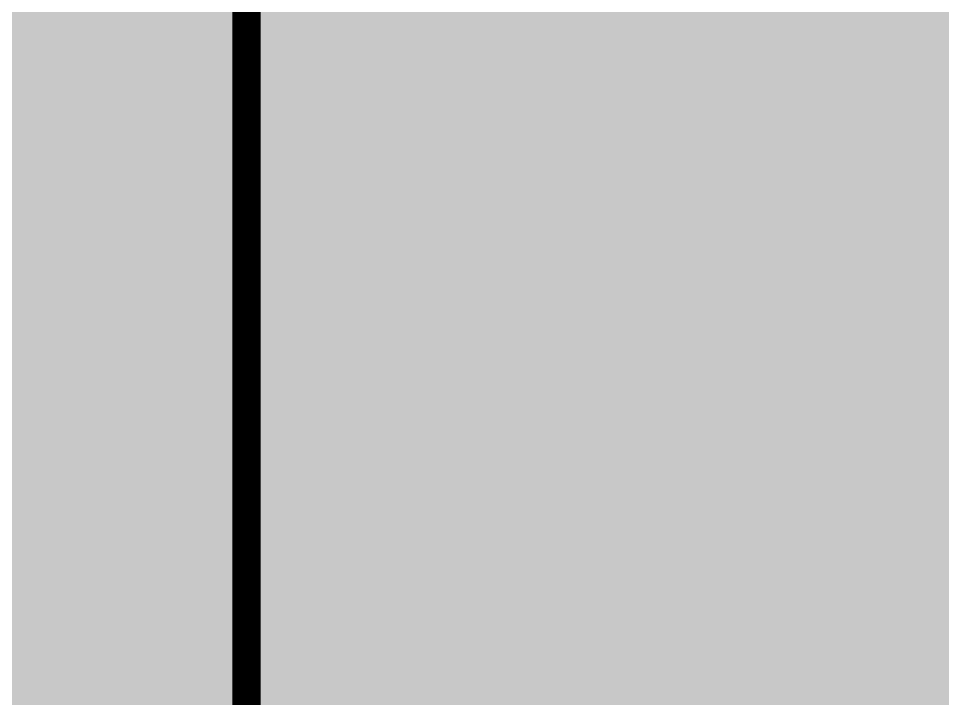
# Model space of a CAD drawing. Header units: millimetres. Extents: x -176651 to 424033, y -469666 to 486614.
# Drawn here: x 191519 to 192823, y 212708 to 213667 of the extents above; entities that cross this region are included whole.
import ezdxf

# ---------------------------------------------------------------- set-up
doc = ezdxf.new("R2010")
doc.units = ezdxf.units.MM
doc.linetypes.add('1625E_Roof Plan$0$DASHED', pattern=[0.75, 0.5, -0.25])
doc.layers.add('1625_East Villa$0$ad-Verandah', color=8, linetype='Continuous')
doc.layers.add('1625E_Roof Plan$0$ad-Primary Roof', color=8, linetype='Continuous')

# ---------------------------------------------------------------- blocks, each defined once
blk = doc.blocks.new('1625_East Villa$0$zw$959F')
at = {"transparency": 33554559}
h = blk.add_hatch(color=256, dxfattribs=at)
h.dxf.hatch_style = 1
h.set_gradient(color1=(153, 204, 0), color2=(63, 127, 0), tint=1, name='INVSPHERICAL')
h.paths.add_polyline_path([(0, -8875), (2430, -8875), (2430, -4975), (0, -4975)])
h = blk.add_hatch(dxfattribs=at)
h.set_pattern_fill('GRASS', color=74)
h.set_pattern_definition([(90, (-1096435.541, 661200.024), (-17.96051224, 17.96051224), [4.7625, -31.1585245]), (45, (-1096435.54, 661200.024), (-17.96051224, 17.96051224), [4.7625, -20.6375]), (135, (-1096435.54, 661200.024), (-17.96051224, -17.96051224), [4.7625, -20.6375])])
h.paths.add_polyline_path([(0, -8875), (2430, -8875), (2430, -4975), (0, -4975)])
blk = doc.blocks.new('1625E_Roof Plan')
at = {"layer": '1625E_Roof Plan$0$ad-Primary Roof', "linetype": '1625E_Roof Plan$0$DASHED', "ltscale": 2, "const_width": 40}
blk.add_lwpolyline([(12570, 8195), (12570, 5195)], dxfattribs=at)
blk = doc.blocks.new('1625_East Villa')
at = {"layer": '1625_East Villa$0$ad-Verandah'}
blk.add_blockref('1625_East Villa$0$zw$959F', (12120, 13620), dxfattribs=at)
blk.add_blockref('1625E_Roof Plan', (0, 0))
blk = doc.blocks.new("All Plot's Villa Plans")
at = {"ltscale": 5}
blk.add_blockref('1625_East Villa', (179270.5, 206014.9), dxfattribs=at)

msp = doc.modelspace()

# ---------------------------------------------------------------- block references
at = {"ltscale": 5}
msp.add_blockref("All Plot's Villa Plans", (0, 0), dxfattribs=at)

doc.saveas('drawing.dxf')
